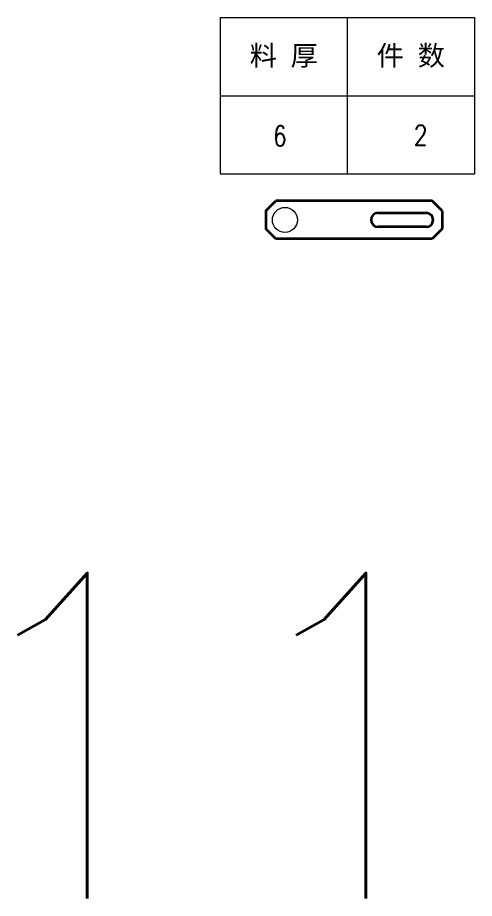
# Model space of a CAD drawing. Header units: millimetres. Extents: x -37676 to 104182, y -50696 to 34441.
# Drawn here: x -37356.9 to -37128.6, y 34001.1 to 34440.9 of the extents above; entities that cross this region are included whole.
import ezdxf
from ezdxf.enums import TextEntityAlignment as Align

# ---------------------------------------------------------------- set-up
doc = ezdxf.new("R2010")
doc.units = ezdxf.units.MM
doc.header["$LTSCALE"] = 0.5
doc.layers.add('DRAWING', color=3, linetype='Continuous', lineweight=40)
doc.layers.add('标注线', color=3, linetype='Continuous', lineweight=18)
doc.styles.add('DIM', font='romans.shx', dxfattribs={"width": 0.8, "bigfont": 'bigfont.shx'})
doc.styles.get("Standard").update_dxf_attribs({"font": 'simplex.shx'})

# ---------------------------------------------------------------- blocks, each defined once
blk = doc.blocks.new('*T85')
at = {"color": 0, "linetype": 'ByBlock', "lineweight": -2, "transparency": 16777216}
for p, q in [((0, 0), (127, 0)), ((0, 0), (0, -78)), ((63.5, 0), (63.5, -78)), ((127, 0), (127, -78)), ((0, -39), (127, -39)), ((0, -78), (127, -78))]:
    blk.add_line(p, q, dxfattribs=at)
at = {"color": 0, "transparency": 16777216, "char_height": 10, "width": 60.5, "attachment_point": 5}
for s, insert in [('{\\fSimSun|b0|i0|c134|p2;料 厚}', (31.75, -19.5)), ('{\\fSimSun|b0|i0|c134|p2;件 数}', (95.25, -19.5))]:
    blk.add_mtext(s, dxfattribs=dict(at, insert=insert))
blk = doc.blocks.new('拆图参数')
blk.add_blockref('*T85', (-63.5, 78))
at = {"style": 'DIM', "width": 0.8}
blk.add_attdef('6', text='', height=10, dxfattribs=at).set_placement((-37.13, 18.91), align=Align.MIDDLE_LEFT)
blk.add_attdef('1', text='', height=10, dxfattribs=at).set_placement((36.65, 19.27), align=Align.MIDDLE_CENTER)

msp = doc.modelspace()

# ---------------------------------------------------------------- linework, layer by layer
at = {"layer": 'DRAWING', "lineweight": 35}
for p, q in [((-37232.806, 34344.363), (-37227.806, 34349.363)), ((-37149.756, 34349.363), (-37227.806, 34349.363)), ((-37176.756, 34343.363), (-37152.756, 34343.363)), ((-37152.756, 34336.363), (-37176.756, 34336.363)), ((-37149.756, 34330.363), (-37227.806, 34330.363))]:
    msp.add_line(p, q, dxfattribs=at)
at = {"layer": 'DRAWING', "lineweight": 35, "ltscale": 0.176777}
for p, q in [((-37144.756, 34344.363), (-37149.756, 34349.363)), ((-37144.756, 34335.363), (-37149.756, 34330.363))]:
    msp.add_line(p, q, dxfattribs=at)
at = {"layer": 'DRAWING', "lineweight": 35, "ltscale": 0.225}
for p, q in [((-37232.806, 34344.363), (-37232.806, 34335.363)), ((-37144.756, 34344.363), (-37144.756, 34335.363)), ((-37227.806, 34330.363), (-37232.806, 34335.363))]:
    msp.add_line(p, q, dxfattribs=at)
at = {"layer": 'DRAWING', "lineweight": 35}
for centre, start, end in [((-37176.756, 34339.863), 90, 270), ((-37152.756, 34339.863), 270, 90)]:
    msp.add_arc(centre, 3.5, start, end, dxfattribs=at)
at = {"layer": '标注线'}
msp.add_circle((-37223.306, 34339.863), 6.25, dxfattribs=at)

# ---------------------------------------------------------------- block references
msp.add_blockref('拆图参数', (-37192.114, 34362.864), dxfattribs=at).add_auto_attribs({'1': '2', '6': '6'})

# ---------------------------------------------------------------- texts
at = {"layer": 'DRAWING', "insert": (-37259.401, 34082.271), "char_height": 162.44016, "attachment_point": 5}
msp.add_mtext('{\\Ftxt,bigfont|c134;11}', dxfattribs=at)

doc.saveas('drawing.dxf')
